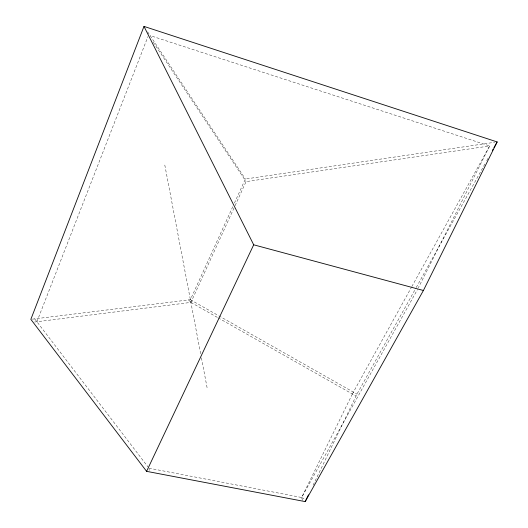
<?xml version="1.0" encoding="UTF-8"?>
<svg xmlns="http://www.w3.org/2000/svg" width="528" height="528" viewBox="0 0 528 528"><rect width="100%" height="100%" fill="white"/><g stroke="black" fill="none" stroke-linecap="round" stroke-linejoin="round"><path stroke-width="0.4" stroke-dasharray="2.64 1.98" d="M36.907 321.737L147.932 36.65M32.393 319.156L190.384 299.706L233.079 206.012M234.445 203.009L245.375 179.025L494.71 142.289M34.584 322.027L190.925 302.405L234.762 206.369M235.105 205.623L246.068 181.612L489.68 145.959L418.328 287.833M313.111 485.173L356.961 394.132L415.84 288.209M302.458 500.392L301.653 497.488L353.311 392.06M352.367 393.98L411.444 287.278M411.84 286.552L489.68 145.959L150.143 35.594M416.242 287.489L485.133 163.548M486.737 160.664L487.938 158.506M148.969 468.184L301.653 497.488L417.509 289.463M188.654 299.917L190.925 302.405L192.377 300.835M190.384 299.706L218.13 315.434M218.843 315.836L356.961 394.132M190.925 302.405L217.47 317.46M218.189 317.869L356.03 396.059M301.653 497.488L304.729 499.303M34.716 318.872L147.965 466.877M153.265 42.227L246.068 181.612M147.629 31.878L245.375 179.025M164.802 165.04L200.666 353.866M201.425 357.839L207.273 388.628M149.054 468.923L149.226 470.402"/><path stroke-width="0.79" d="M143.992 26.4L30.848 319.348L146.593 471.339L305.197 501.6L423.403 290.486L497.152 141.933L143.992 26.4L253.697 244.801L423.403 290.486M146.593 471.339L253.697 244.801M305.197 501.6L308.464 494.828M492.347 150.579L493.145 149.14M493.951 147.695L497.152 141.933"/></g></svg>
